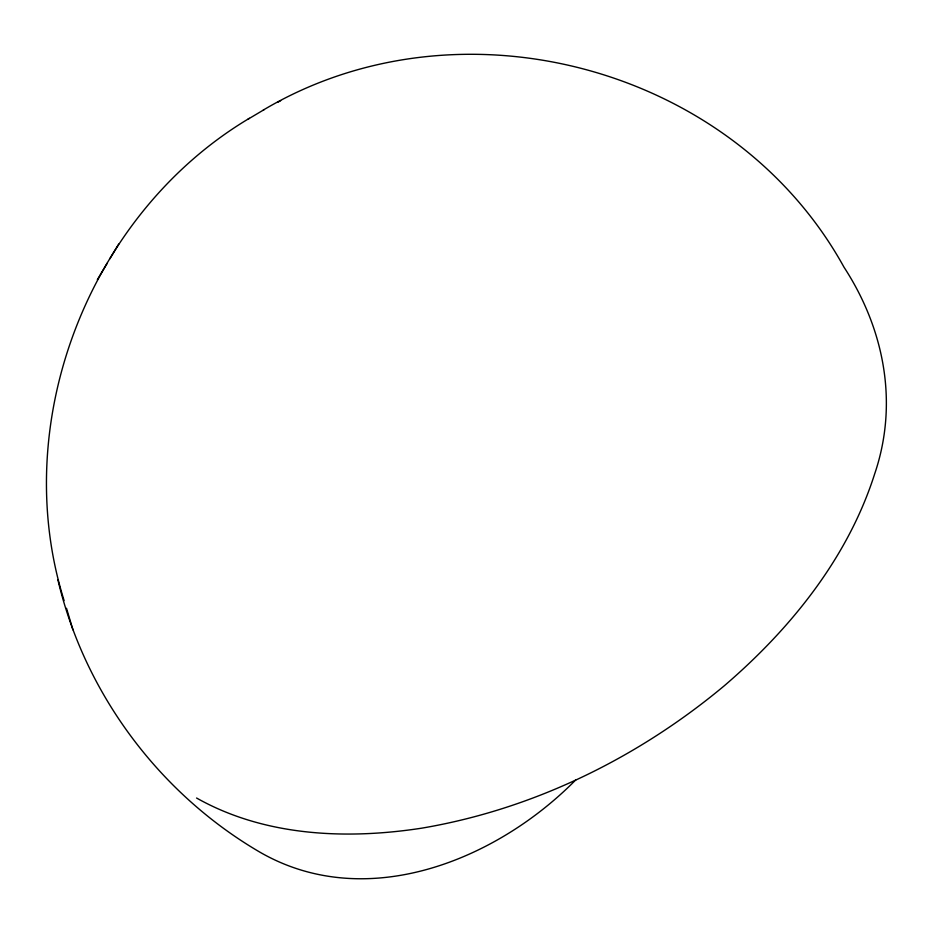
<?xml version="1.0" encoding="UTF-8"?>
<svg xmlns="http://www.w3.org/2000/svg" width="933" height="933" viewBox="0 0 933 933"><rect width="100%" height="100%" fill="white"/><g stroke="black" fill="none" stroke-linecap="round" stroke-linejoin="round"><path stroke-width="1.4" d="M249.403 118.293C89.055 213.75 8.222 422.229 64.097 600.584M97.359 279.632L107.26 263.199M109.837 258.803L118.713 244.061M575.906 779.755C496.473 860.401 366.016 913.407 259.829 852.121C159.286 793.447 84.565 693.266 57.904 579.825M247.98 119.226L264.144 109.627M263.316 110.036C459.829 -6.578 733.186 66.395 843.968 267.13C884.227 328.952 898.771 402.998 874.653 473.952C847.864 557.992 790.566 628.889 724.393 685.685C637.834 757.946 533.011 809.401 421.518 828.201C346.026 839.793 264.459 836.318 196.571 798.018M277.533 102.362L280.658 100.706M66.511 608.304L72.926 629.822"/></g></svg>
